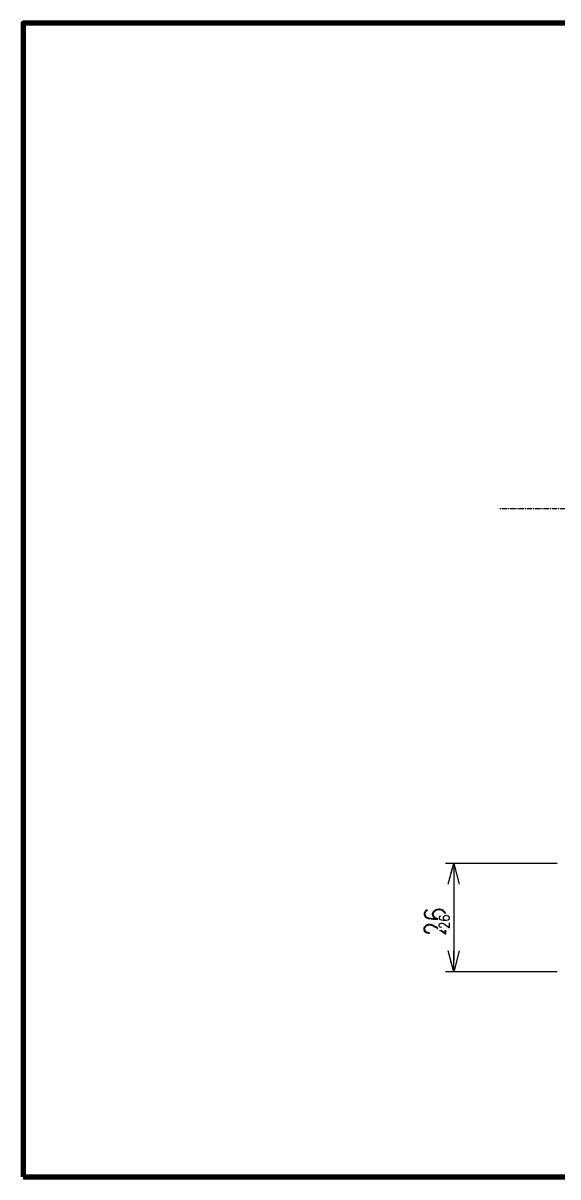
# Model space of a CAD drawing. Header units: millimetres. Extents: x 4 to 387, y 0 to 281.
# Drawn here: x 4 to 132.5, y 4 to 281 of the extents above; entities that cross this region are included whole.
import ezdxf

# ---------------------------------------------------------------- set-up
doc = ezdxf.new("R2010")
doc.units = ezdxf.units.MM
doc.linetypes.add('CENTER', pattern=[2, 1.25, -0.25, 0.25, -0.25])
doc.layers.get('0').update_dxf_attribs({"lineweight": 30})
doc.layers.get('Defpoints').update_dxf_attribs({"lineweight": 9})
for name, color, linetype, lineweight in [('2KD_寸法１', 7, 'Continuous', 15), ('2KD_寸法１ @ 1', 7, 'Continuous', 15), ('2KD_寸法１ @ 2', 7, 'Continuous', 15), ('AUX', 7, 'Continuous', 40)]:
    doc.layers.add(name, color=color, linetype=linetype, lineweight=lineweight)
doc.styles.get("Standard").update_dxf_attribs({"font": 'simplex.shx', "width": 0.8, "bigfont": 'extfont.shx'})
doc.dimstyles.new('KD-STD', dxfattribs={"dimscale": 0, "dimtxt": 2.5, "dimasz": 2.5, "dimexe": 1, "dimexo": 1, "dimgap": 1, "dimtad": 1, "dimdsep": 46, "dimtxsty": 'Standard', "dimblk": 'OPEN30', "dimcen": 0, "dimadec": 0, "dimazin": 0, "dimtfac": 1, "dimtmove": 0, "dimatfit": 3, "dimldrblk": 'OPEN30', "dimfxl": 1, "dimtfill": 1, "dimtolj": 1, "dimtzin": 0, "dimlwd": 15, "dimlwe": 15, "dimarcsym": 0})

# ---------------------------------------------------------------- blocks, each defined once
blk = doc.blocks.new('_Open30')
at = {"lineweight": -2}
for p, q in [((-1, 0.26794919), (0, 0)), ((0, 0), (-1, -0.26794919)), ((0, 0), (-1, 0))]:
    blk.add_line(p, q, dxfattribs=at)
blk = doc.blocks.new('*D60')
at = {"layer": '2KD_寸法１', "color": 0, "lineweight": 15}
for p, q in [((131.2430728919611, 79.26338007933242), (105.4150024537944, 79.26338007933242)), ((107.4150024537944, 74.26338007933242), (107.4150024537944, 58.26338007933252)), ((131.2430705768095, 53.26338007933252), (105.4150024537944, 53.26338007933252))]:
    blk.add_line(p, q, dxfattribs=at)
at = {"layer": 'Defpoints', "color": 0}
for p in [(133.2430728919611, 79.26338007933242), (107.4150024537944, 53.26338007933252), (133.2430705768095, 53.26338007933252)]:
    blk.add_point(p, dxfattribs=at)
at = {"layer": '2KD_寸法１', "color": 0, "lineweight": 15, "xscale": 5, "yscale": 5, "zscale": 5}
for p, rotation in [((107.4150024537944, 79.26338007933242), 90), ((107.4150024537944, 53.26338007933252), 270)]:
    blk.add_blockref('_Open30', p, dxfattribs=dict(at, rotation=rotation))
at = {"layer": '2KD_寸法１', "color": 0, "insert": (102.9150024537944, 65.2633802319584), "char_height": 5, "attachment_point": 5, "rotation": 90, "bg_fill": 3, "box_fill_scale": 1.1, "bg_fill_color": 9, "bg_fill_true_color": 13158600, "bg_fill_transparency": 4391242}
blk.add_mtext('\\A1;26', dxfattribs=at)
blk = doc.blocks.new('*D61')
at = {"layer": '2KD_寸法１', "color": 0, "lineweight": 15}
for p, q in [((132.2430728919611, 79.26338007933242), (106.4150024537944, 79.26338007933242)), ((107.4150024537944, 76.76338007933242), (107.4150024537944, 55.76338007933252)), ((132.2430705768095, 53.26338007933252), (106.4150024537944, 53.26338007933252))]:
    blk.add_line(p, q, dxfattribs=at)
at = {"layer": 'Defpoints', "color": 0}
for p in [(133.2430728919611, 79.26338007933242), (107.4150024537944, 53.26338007933252), (133.2430705768095, 53.26338007933252)]:
    blk.add_point(p, dxfattribs=at)
at = {"layer": '2KD_寸法１', "color": 0, "lineweight": 15, "xscale": 2.5, "yscale": 2.5, "zscale": 2.5}
for p, rotation in [((107.4150024537944, 79.26338007933242), 90), ((107.4150024537944, 53.26338007933252), 270)]:
    blk.add_blockref('_Open30', p, dxfattribs=dict(at, rotation=rotation))
at = {"layer": '2KD_寸法１', "color": 0, "insert": (105.1650024537944, 65.2633802319584), "char_height": 2.5, "attachment_point": 5, "rotation": 90, "bg_fill": 3, "box_fill_scale": 1.1, "bg_fill_color": 9, "bg_fill_true_color": 13158600, "bg_fill_transparency": 4391402}
blk.add_mtext('\\A1;26', dxfattribs=at)
blk = doc.blocks.new('*U64')
at = {"layer": '2KD_寸法１ @ 2'}
dim = blk.add_linear_dim(base=(107.4150024537944, 53.26338007933252), p1=(133.2430728919611, 79.26338007933242), p2=(133.2430705768095, 53.26338007933252), angle=90, dimstyle='KD-STD', override={"dimscale": 2, "dimtix": 0, "dimtofl": 1, "dimtmove": 0, "dimatfit": 3}, dxfattribs=at)
dim.commit()
dim.dimension.update_dxf_attribs({"geometry": '*D60', "text_midpoint": (107.4150024537944, 65.2633802319584), "dimtype": 128})
at = {"layer": '2KD_寸法１ @ 1'}
dim = blk.add_linear_dim(base=(107.4150024537944, 53.26338007933252), p1=(133.2430728919611, 79.26338007933242), p2=(133.2430705768095, 53.26338007933252), angle=90, dimstyle='KD-STD', override={"dimscale": 1, "dimtix": 0, "dimtofl": 1, "dimtmove": 0, "dimatfit": 3}, dxfattribs=at)
dim.commit()
dim.dimension.update_dxf_attribs({"geometry": '*D61', "text_midpoint": (107.4150024537944, 65.2633802319584), "dimtype": 128})

msp = doc.modelspace()

# ---------------------------------------------------------------- linework, layer by layer
at = {"layer": '2KD_寸法１', "color": 2, "linetype": 'CENTER'}
msp.add_line((268.243070441295, 164.3847277716196), (118.2430704412949, 164.3847277716196), dxfattribs=at)
at = {"layer": 'AUX', "lineweight": 70}
msp.add_lwpolyline([(3.999999758280865, 4.000000249163575), (386.9999997582809, 4.000000249163575), (386.9999997582809, 281.0000002491635), (3.999999758280865, 281.0000002491635)], close=True, dxfattribs=at)

# ---------------------------------------------------------------- next in the draw order: block references
at = {"layer": '2KD_寸法１'}
msp.add_blockref('*U64', (0, 0), dxfattribs=at)

doc.saveas('drawing.dxf')
